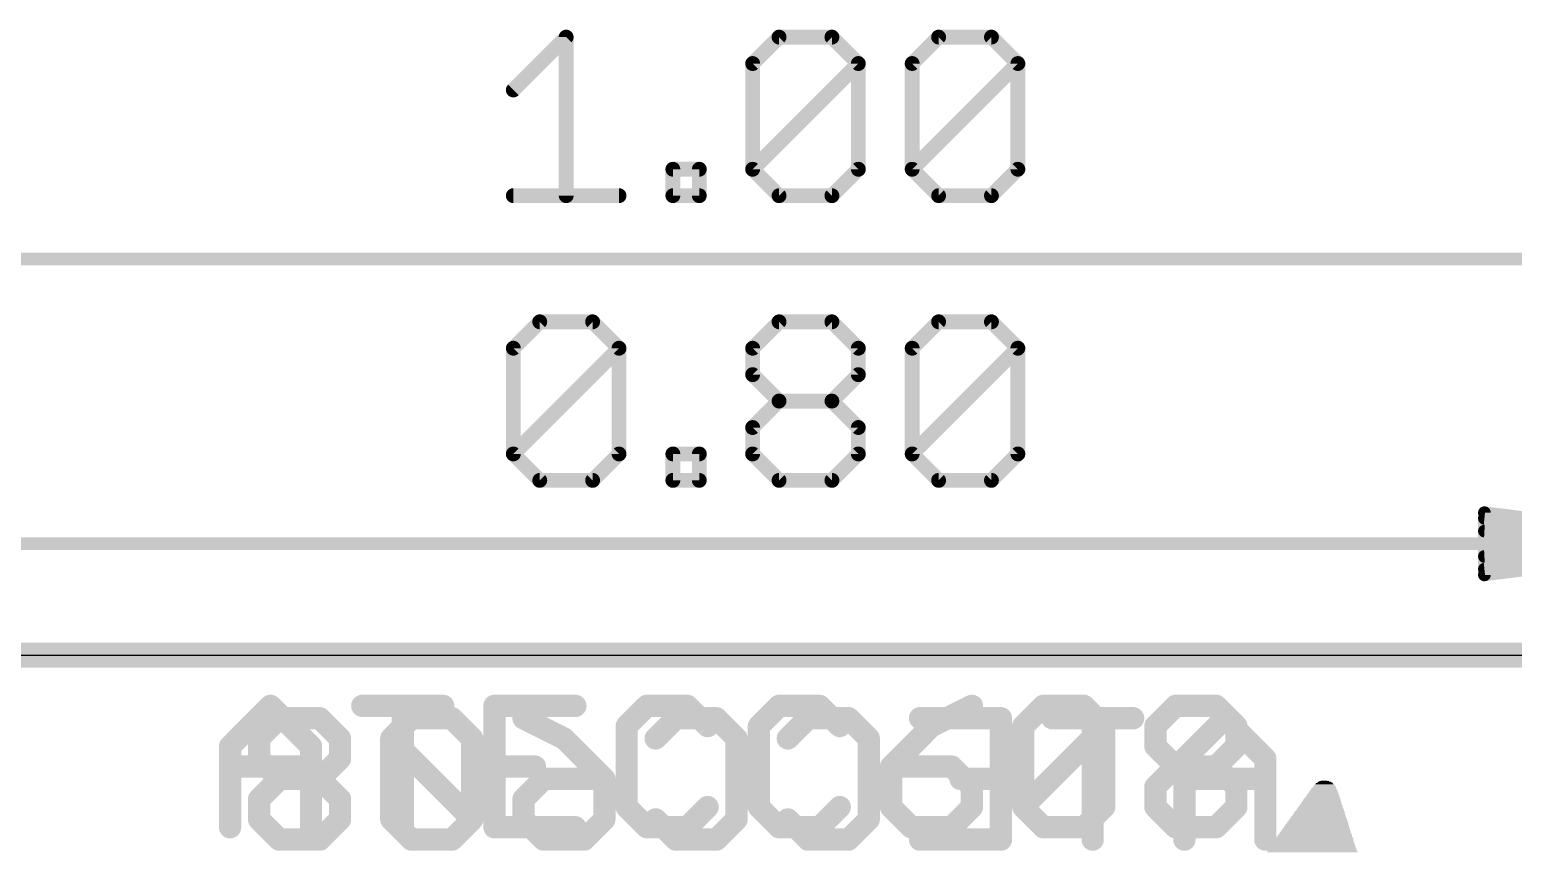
# Model space of a CAD drawing. Extents: x -13.2 to 24.1, y -14.7 to 9.9.
# Drawn here: x -0.76 to 14.46, y 1.22 to 9.66 of the extents above; entities that cross this region are included whole.
import ezdxf

# ---------------------------------------------------------------- set-up
doc = ezdxf.new("R2010")
doc.units = 0
for name, color, linetype in [('16', 5, 'CONTINUOUS'), ('20', 4, 'CONTINUOUS'), ('21', 53, 'CONTINUOUS'), ('22', 6, 'CONTINUOUS'), ('47', 253, 'CONTINUOUS')]:
    doc.layers.add(name, color=color, linetype=linetype)

# ---------------------------------------------------------------- blocks, each defined once
blk = doc.blocks.new('RECT')
blk.add_solid([(-0.5, -0.5), (0.5, -0.5), (-0.5, 0.5), (0.5, 0.5)])

msp = doc.modelspace()

# ---------------------------------------------------------------- linework, layer by layer
at = {"layer": '16', "const_width": 0.254}
msp.add_lwpolyline([(19.304, 3.2385), (-6.096, 3.2385)], dxfattribs=at)
at = {"layer": '20'}
msp.add_line((-3.556, 3.2385), (16.764, 3.2385), dxfattribs=at)
at = {"layer": '21', "const_width": 0.2286}
for points in [[(1.2923, 2.3036), (1.7075, 2.7189)], [(1.7075, 2.7189), (2.1227, 2.3036)], [(2.6488, 2.7189), (3.4792, 2.7189)], [(3.064, 1.4732), (3.064, 2.7189)], [(4.8357, 2.7189), (4.0053, 2.7189)], [(4.0053, 2.7189), (4.0053, 1.4732)], [(5.5694, 2.7189), (5.3618, 2.5113)], [(5.9846, 2.7189), (5.5694, 2.7189)], [(6.1922, 2.5113), (5.9846, 2.7189)], [(6.9259, 2.7189), (6.7183, 2.5113)], [(7.3411, 2.7189), (6.9259, 2.7189)], [(7.5487, 2.5113), (7.3411, 2.7189)], [(8.9052, 2.7189), (8.49, 2.5113)], [(9.4313, 2.5113), (9.6389, 2.7189)], [(9.6389, 2.7189), (10.0541, 2.7189)], [(10.0541, 2.7189), (10.2617, 2.5113)], [(10.7878, 2.5113), (10.9954, 2.7189)], [(10.9954, 2.7189), (11.4106, 2.7189)], [(11.4106, 2.7189), (11.6182, 2.5113)], [(5.3618, 2.5113), (5.3618, 1.6808)], [(6.7183, 2.5113), (6.7183, 1.6808)], [(8.49, 2.5113), (8.0748, 2.096)], [(9.4313, 1.6808), (9.4313, 2.5113)], [(9.4313, 1.6808), (10.2617, 2.5113)], [(10.2617, 2.5113), (10.2617, 1.6808)], [(10.7878, 2.3036), (10.7878, 2.5113)], [(11.6182, 2.5113), (11.6182, 2.3036)], [(1.2923, 1.4732), (1.2923, 2.3036)], [(2.1227, 2.3036), (2.1227, 1.4732)], [(10.9954, 2.096), (10.7878, 2.3036)], [(11.6182, 2.3036), (11.4106, 2.096)], [(1.2923, 2.096), (2.1227, 2.096)], [(4.0053, 2.096), (4.4205, 2.096)], [(8.0748, 2.096), (8.0748, 1.6808)], [(8.6976, 2.096), (8.0748, 2.096)], [(8.9052, 1.8884), (8.6976, 2.096)], [(10.7878, 1.8884), (10.9954, 2.096)], [(10.9954, 2.096), (11.4106, 2.096)], [(11.4106, 2.096), (11.6182, 1.8884)], [(8.9052, 1.6808), (8.9052, 1.8884)], [(10.7878, 1.6808), (10.7878, 1.8884)], [(11.6182, 1.8884), (11.6182, 1.6808)], [(5.3618, 1.6808), (5.5694, 1.4732)], [(5.9846, 1.4732), (6.1922, 1.6808)], [(6.7183, 1.6808), (6.9259, 1.4732)], [(7.3411, 1.4732), (7.5487, 1.6808)], [(8.0748, 1.6808), (8.2824, 1.4732)], [(8.6976, 1.4732), (8.9052, 1.6808)], [(9.6389, 1.4732), (9.4313, 1.6808)], [(10.2617, 1.6808), (10.0541, 1.4732)], [(10.9954, 1.4732), (10.7878, 1.6808)], [(11.6182, 1.6808), (11.4106, 1.4732)], [(4.0053, 1.4732), (4.8357, 1.4732)], [(5.5694, 1.4732), (5.9846, 1.4732)], [(6.9259, 1.4732), (7.3411, 1.4732)], [(8.2824, 1.4732), (8.6976, 1.4732)], [(10.0541, 1.4732), (9.6389, 1.4732)], [(11.4106, 1.4732), (10.9954, 1.4732)]]:
    msp.add_lwpolyline(points, dxfattribs=at)
at = {"layer": '21', "const_width": 0.1143}
for points in [[(1.7479, 2.7593, 1), (1.6671, 2.6785)], [(1.7479, 2.6785, 1), (1.6671, 2.7593)], [(2.6488, 2.776, 1), (2.6488, 2.6617)], [(3.1212, 2.7189, 1), (3.0069, 2.7189)], [(3.4792, 2.6617, 1), (3.4792, 2.776)], [(4.0624, 2.7189, 1), (3.9481, 2.7189)], [(4.0053, 2.776, 1), (4.0053, 2.6617)], [(4.8357, 2.6617, 1), (4.8357, 2.776)], [(5.5694, 2.776, 1), (5.5694, 2.6617)], [(5.6098, 2.6785, 1), (5.529, 2.7593)], [(6.025, 2.7593, 1), (5.9442, 2.6785)], [(5.9846, 2.6617, 1), (5.9846, 2.776)], [(6.9259, 2.776, 1), (6.9259, 2.6617)], [(6.9663, 2.6785, 1), (6.8855, 2.7593)], [(7.3815, 2.7593, 1), (7.3007, 2.6785)], [(7.3411, 2.6617, 1), (7.3411, 2.776)], [(8.9308, 2.6677, 1), (8.8797, 2.77)], [(9.6389, 2.776, 1), (9.6389, 2.6617)], [(9.6793, 2.6785, 1), (9.5985, 2.7593)], [(10.0945, 2.7593, 1), (10.0137, 2.6785)], [(10.0541, 2.6617, 1), (10.0541, 2.776)], [(10.9954, 2.776, 1), (10.9954, 2.6617)], [(11.0358, 2.6785, 1), (10.955, 2.7593)], [(11.4511, 2.7593, 1), (11.3702, 2.6785)], [(11.4106, 2.6617, 1), (11.4106, 2.776)], [(5.4189, 2.5113, 1), (5.3046, 2.5113)], [(5.3214, 2.5517, 1), (5.4022, 2.4708)], [(6.1518, 2.4708, 1), (6.2326, 2.5517)], [(6.7755, 2.5113, 1), (6.6612, 2.5113)], [(6.6779, 2.5517, 1), (6.7587, 2.4708)], [(7.5083, 2.4708, 1), (7.5892, 2.5517)], [(8.4645, 2.5624, 1), (8.5156, 2.4601)], [(8.5304, 2.4708, 1), (8.4496, 2.5517)], [(9.3909, 2.5517, 1), (9.4717, 2.4708)], [(9.4885, 2.5113, 1), (9.3742, 2.5113)], [(10.3189, 2.5113, 1), (10.2046, 2.5113)], [(10.3022, 2.4708, 1), (10.2213, 2.5517)], [(10.2213, 2.4708, 1), (10.3022, 2.5517)], [(10.7474, 2.5517, 1), (10.8282, 2.4708)], [(10.845, 2.5113, 1), (10.7307, 2.5113)], [(11.6754, 2.5113, 1), (11.5611, 2.5113)], [(11.5778, 2.4708, 1), (11.6587, 2.5517)], [(1.3494, 2.3036, 1), (1.2351, 2.3036)], [(1.2519, 2.3441, 1), (1.3327, 2.2632)], [(2.1799, 2.3036, 1), (2.0656, 2.3036)], [(2.0823, 2.2632, 1), (2.1631, 2.3441)], [(10.8282, 2.3441, 1), (10.7474, 2.2632)], [(10.7307, 2.3036, 1), (10.845, 2.3036)], [(11.5611, 2.3036, 1), (11.6754, 2.3036)], [(11.6587, 2.2632, 1), (11.5778, 2.3441)], [(1.2923, 2.1532, 1), (1.2923, 2.0389)], [(2.1227, 2.0389, 1), (2.1227, 2.1532)], [(4.0053, 2.1532, 1), (4.0053, 2.0389)], [(4.4205, 2.0389, 1), (4.4205, 2.1532)], [(8.0748, 2.1532, 1), (8.0748, 2.0389)], [(8.132, 2.096, 1), (8.0177, 2.096)], [(8.0344, 2.1364, 1), (8.1152, 2.0556)], [(8.738, 2.1364, 1), (8.6572, 2.0556)], [(8.6976, 2.0389, 1), (8.6976, 2.1532)], [(10.9954, 2.1532, 1), (10.9954, 2.0389)], [(11.0358, 2.0556, 1), (10.955, 2.1364)], [(10.955, 2.0556, 1), (11.0358, 2.1364)], [(11.4511, 2.1364, 1), (11.3702, 2.0556)], [(11.3702, 2.1364, 1), (11.4511, 2.0556)], [(11.4106, 2.0389, 1), (11.4106, 2.1532)], [(8.9624, 1.8884, 1), (8.8481, 1.8884)], [(8.8648, 1.848, 1), (8.9457, 1.9288)], [(10.7474, 1.9288, 1), (10.8282, 1.848)], [(10.845, 1.8884, 1), (10.7307, 1.8884)], [(11.6754, 1.8884, 1), (11.5611, 1.8884)], [(11.5778, 1.848, 1), (11.6587, 1.9288)], [(5.3046, 1.6808, 1), (5.4189, 1.6808)], [(5.4022, 1.7212, 1), (5.3214, 1.6404)], [(6.2326, 1.6404, 1), (6.1518, 1.7212)], [(6.7587, 1.7212, 1), (6.6779, 1.6404)], [(6.6612, 1.6808, 1), (6.7755, 1.6808)], [(7.5892, 1.6404, 1), (7.5083, 1.7212)], [(8.1152, 1.7212, 1), (8.0344, 1.6404)], [(8.0177, 1.6808, 1), (8.132, 1.6808)], [(8.8481, 1.6808, 1), (8.9624, 1.6808)], [(8.9457, 1.6404, 1), (8.8648, 1.7212)], [(9.4717, 1.7212, 1), (9.3909, 1.6404)], [(9.3909, 1.7212, 1), (9.4717, 1.6404)], [(9.3742, 1.6808, 1), (9.4885, 1.6808)], [(10.2046, 1.6808, 1), (10.3189, 1.6808)], [(10.3022, 1.6404, 1), (10.2213, 1.7212)], [(10.8282, 1.7212, 1), (10.7474, 1.6404)], [(10.7307, 1.6808, 1), (10.845, 1.6808)], [(11.5611, 1.6808, 1), (11.6754, 1.6808)], [(11.6587, 1.6404, 1), (11.5778, 1.7212)], [(1.2351, 1.4732, 1), (1.3494, 1.4732)], [(2.0656, 1.4732, 1), (2.1799, 1.4732)], [(3.0069, 1.4732, 1), (3.1212, 1.4732)], [(4.0053, 1.5304, 1), (4.0053, 1.4161)], [(3.9481, 1.4732, 1), (4.0624, 1.4732)], [(4.8357, 1.4161, 1), (4.8357, 1.5304)], [(5.5694, 1.5304, 1), (5.5694, 1.4161)], [(5.529, 1.4328, 1), (5.6098, 1.5136)], [(5.9442, 1.5136, 1), (6.025, 1.4328)], [(5.9846, 1.4161, 1), (5.9846, 1.5304)], [(6.9259, 1.5304, 1), (6.9259, 1.4161)], [(6.8855, 1.4328, 1), (6.9663, 1.5136)], [(7.3007, 1.5136, 1), (7.3815, 1.4328)], [(7.3411, 1.4161, 1), (7.3411, 1.5304)], [(8.2824, 1.5304, 1), (8.2824, 1.4161)], [(8.242, 1.4328, 1), (8.3228, 1.5136)], [(8.6572, 1.5136, 1), (8.738, 1.4328)], [(8.6976, 1.4161, 1), (8.6976, 1.5304)], [(9.6389, 1.5304, 1), (9.6389, 1.4161)], [(9.5985, 1.4328, 1), (9.6793, 1.5136)], [(10.0137, 1.5136, 1), (10.0945, 1.4328)], [(10.0541, 1.4161, 1), (10.0541, 1.5304)], [(10.9954, 1.5304, 1), (10.9954, 1.4161)], [(10.955, 1.4328, 1), (11.0358, 1.5136)], [(11.3702, 1.5136, 1), (11.4511, 1.4328)], [(11.4106, 1.4161, 1), (11.4106, 1.5304)]]:
    msp.add_lwpolyline(points, format="xyb", dxfattribs=at)
at = {"layer": '22', "const_width": 0.2286}
for points in [[(1.7974, 2.5919), (1.5897, 2.3843)], [(2.2126, 2.5919), (1.7974, 2.5919)], [(2.4202, 2.3843), (2.2126, 2.5919)], [(3.1539, 2.5919), (2.9463, 2.3843)], [(3.5691, 2.5919), (3.1539, 2.5919)], [(3.7767, 2.3843), (3.5691, 2.5919)], [(4.3028, 2.5919), (4.718, 2.3843)], [(5.6593, 2.3843), (5.8669, 2.5919)], [(5.8669, 2.5919), (6.2821, 2.5919)], [(6.2821, 2.5919), (6.4897, 2.3843)], [(7.0158, 2.3843), (7.2234, 2.5919)], [(7.2234, 2.5919), (7.6386, 2.5919)], [(7.6386, 2.5919), (7.8462, 2.3843)], [(8.3723, 2.5919), (9.2027, 2.5919)], [(9.2027, 2.5919), (9.2027, 1.3462)], [(10.5592, 2.5919), (9.7288, 2.5919)], [(10.144, 1.3462), (10.144, 2.5919)], [(11.5005, 2.5919), (11.0853, 2.1766)], [(11.9157, 2.1766), (11.5005, 2.5919)], [(1.5897, 2.3843), (1.5897, 2.1766)], [(2.4202, 2.1766), (2.4202, 2.3843)], [(2.9463, 2.3843), (2.9463, 1.5538)], [(3.7767, 1.5538), (2.9463, 2.3843)], [(3.7767, 1.5538), (3.7767, 2.3843)], [(4.718, 2.3843), (5.1332, 1.969)], [(6.4897, 2.3843), (6.4897, 1.5538)], [(7.8462, 2.3843), (7.8462, 1.5538)], [(1.5897, 2.1766), (1.7974, 1.969)], [(2.2126, 1.969), (2.4202, 2.1766)], [(11.0853, 2.1766), (11.0853, 1.3462)], [(11.9157, 1.3462), (11.9157, 2.1766)], [(1.7974, 1.969), (1.5897, 1.7614)], [(2.2126, 1.969), (1.7974, 1.969)], [(2.4202, 1.7614), (2.2126, 1.969)], [(4.3028, 1.7614), (4.5104, 1.969)], [(4.5104, 1.969), (5.1332, 1.969)], [(5.1332, 1.969), (5.1332, 1.5538)], [(9.2027, 1.969), (8.7875, 1.969)], [(11.9157, 1.969), (11.0853, 1.969)], [(1.5897, 1.7614), (1.5897, 1.5538)], [(2.4202, 1.5538), (2.4202, 1.7614)], [(4.3028, 1.5538), (4.3028, 1.7614)], [(1.5897, 1.5538), (1.7974, 1.3462)], [(2.2126, 1.3462), (2.4202, 1.5538)], [(2.9463, 1.5538), (3.1539, 1.3462)], [(3.5691, 1.3462), (3.7767, 1.5538)], [(4.5104, 1.3462), (4.3028, 1.5538)], [(5.1332, 1.5538), (4.9256, 1.3462)], [(5.8669, 1.3462), (5.6593, 1.5538)], [(6.4897, 1.5538), (6.2821, 1.3462)], [(7.2234, 1.3462), (7.0158, 1.5538)], [(7.8462, 1.5538), (7.6386, 1.3462)], [(1.7974, 1.3462), (2.2126, 1.3462)], [(3.1539, 1.3462), (3.5691, 1.3462)], [(4.9256, 1.3462), (4.5104, 1.3462)], [(6.2821, 1.3462), (5.8669, 1.3462)], [(7.6386, 1.3462), (7.2234, 1.3462)], [(9.2027, 1.3462), (8.3723, 1.3462)]]:
    msp.add_lwpolyline(points, dxfattribs=at)
at = {"layer": '22', "const_width": 0.1143}
for points in [[(1.7974, 2.649, 1), (1.7974, 2.5347)], [(1.8378, 2.5515, 1), (1.7569, 2.6323)], [(2.253, 2.6323, 1), (2.1722, 2.5515)], [(2.2126, 2.5347, 1), (2.2126, 2.649)], [(3.1539, 2.649, 1), (3.1539, 2.5347)], [(3.1943, 2.5515, 1), (3.1135, 2.6323)], [(3.6095, 2.6323, 1), (3.5287, 2.5515)], [(3.5691, 2.5347, 1), (3.5691, 2.649)], [(4.3283, 2.643, 1), (4.2772, 2.5407)], [(5.8669, 2.649, 1), (5.8669, 2.5347)], [(5.9073, 2.5515, 1), (5.8265, 2.6323)], [(6.3225, 2.6323, 1), (6.2417, 2.5515)], [(6.2821, 2.5347, 1), (6.2821, 2.649)], [(7.2234, 2.649, 1), (7.2234, 2.5347)], [(7.2638, 2.5515, 1), (7.183, 2.6323)], [(7.679, 2.6323, 1), (7.5982, 2.5515)], [(7.6386, 2.5347, 1), (7.6386, 2.649)], [(8.3723, 2.649, 1), (8.3723, 2.5347)], [(9.2599, 2.5919, 1), (9.1456, 2.5919)], [(9.2027, 2.5347, 1), (9.2027, 2.649)], [(9.7288, 2.649, 1), (9.7288, 2.5347)], [(10.2011, 2.5919, 1), (10.0868, 2.5919)], [(10.5592, 2.5347, 1), (10.5592, 2.649)], [(11.5409, 2.6323, 1), (11.4601, 2.5515)], [(11.5409, 2.5515, 1), (11.4601, 2.6323)], [(1.6469, 2.3843, 1), (1.5326, 2.3843)], [(1.5493, 2.4247, 1), (1.6302, 2.3438)], [(2.4773, 2.3843, 1), (2.363, 2.3843)], [(2.3798, 2.3438, 1), (2.4606, 2.4247)], [(3.0034, 2.3843, 1), (2.8891, 2.3843)], [(2.9867, 2.4247, 1), (2.9058, 2.3438)], [(2.9058, 2.4247, 1), (2.9867, 2.3438)], [(3.8338, 2.3843, 1), (3.7195, 2.3843)], [(3.7363, 2.3438, 1), (3.8171, 2.4247)], [(4.7584, 2.4247, 1), (4.6776, 2.3438)], [(4.6924, 2.3331, 1), (4.7435, 2.4354)], [(5.6188, 2.4247, 1), (5.6997, 2.3438)], [(6.5469, 2.3843, 1), (6.4325, 2.3843)], [(6.4493, 2.3438, 1), (6.5301, 2.4247)], [(6.9754, 2.4247, 1), (7.0562, 2.3438)], [(7.9034, 2.3843, 1), (7.7891, 2.3843)], [(7.8058, 2.3438, 1), (7.8866, 2.4247)], [(1.6302, 2.2171, 1), (1.5493, 2.1362)], [(2.4606, 2.1362, 1), (2.3798, 2.2171)], [(11.1424, 2.1766, 1), (11.0281, 2.1766)], [(11.9729, 2.1766, 1), (11.8586, 2.1766)], [(1.5326, 2.1766, 1), (1.6469, 2.1766)], [(2.363, 2.1766, 1), (2.4773, 2.1766)], [(11.0449, 2.2171, 1), (11.1257, 2.1362)], [(11.8753, 2.1362, 1), (11.9561, 2.2171)], [(1.7974, 2.0262, 1), (1.7974, 1.9119)], [(1.8378, 1.9286, 1), (1.7569, 2.0094)], [(1.7569, 1.9286, 1), (1.8378, 2.0094)], [(2.253, 2.0094, 1), (2.1722, 1.9286)], [(2.1722, 2.0094, 1), (2.253, 1.9286)], [(2.2126, 1.9119, 1), (2.2126, 2.0262)], [(4.5104, 2.0262, 1), (4.5104, 1.9119)], [(4.5508, 1.9286, 1), (4.47, 2.0094)], [(5.1903, 1.969, 1), (5.076, 1.969)], [(5.0928, 1.9286, 1), (5.1736, 2.0094)], [(5.1332, 1.9119, 1), (5.1332, 2.0262)], [(8.7875, 2.0262, 1), (8.7875, 1.9119)], [(9.2027, 1.9119, 1), (9.2027, 2.0262)], [(11.0853, 2.0262, 1), (11.0853, 1.9119)], [(11.9157, 1.9119, 1), (11.9157, 2.0262)], [(1.6469, 1.7614, 1), (1.5326, 1.7614)], [(1.5493, 1.8018, 1), (1.6302, 1.721)], [(2.4773, 1.7614, 1), (2.363, 1.7614)], [(2.3798, 1.721, 1), (2.4606, 1.8018)], [(4.3599, 1.7614, 1), (4.2456, 1.7614)], [(4.2623, 1.8018, 1), (4.3432, 1.721)], [(1.6302, 1.5942, 1), (1.5493, 1.5134)], [(1.5326, 1.5538, 1), (1.6469, 1.5538)], [(2.363, 1.5538, 1), (2.4773, 1.5538)], [(2.4606, 1.5134, 1), (2.3798, 1.5942)], [(2.9867, 1.5942, 1), (2.9058, 1.5134)], [(2.8891, 1.5538, 1), (3.0034, 1.5538)], [(3.7195, 1.5538, 1), (3.8338, 1.5538)], [(3.8171, 1.5134, 1), (3.7363, 1.5942)], [(3.7363, 1.5134, 1), (3.8171, 1.5942)], [(4.3432, 1.5942, 1), (4.2623, 1.5134)], [(4.2456, 1.5538, 1), (4.3599, 1.5538)], [(5.076, 1.5538, 1), (5.1903, 1.5538)], [(5.1736, 1.5134, 1), (5.0928, 1.5942)], [(5.6997, 1.5942, 1), (5.6188, 1.5134)], [(6.4325, 1.5538, 1), (6.5469, 1.5538)], [(6.5301, 1.5134, 1), (6.4493, 1.5942)], [(7.0562, 1.5942, 1), (6.9754, 1.5134)], [(7.7891, 1.5538, 1), (7.9034, 1.5538)], [(7.8866, 1.5134, 1), (7.8058, 1.5942)], [(1.7974, 1.4034, 1), (1.7974, 1.2891)], [(1.7569, 1.3058, 1), (1.8378, 1.3866)], [(2.1722, 1.3866, 1), (2.253, 1.3058)], [(2.2126, 1.2891, 1), (2.2126, 1.4034)], [(3.1539, 1.4034, 1), (3.1539, 1.2891)], [(3.1135, 1.3058, 1), (3.1943, 1.3866)], [(3.5287, 1.3866, 1), (3.6095, 1.3058)], [(3.5691, 1.2891, 1), (3.5691, 1.4034)], [(4.5104, 1.4034, 1), (4.5104, 1.2891)], [(4.47, 1.3058, 1), (4.5508, 1.3866)], [(4.8852, 1.3866, 1), (4.966, 1.3058)], [(4.9256, 1.2891, 1), (4.9256, 1.4034)], [(5.8669, 1.4034, 1), (5.8669, 1.2891)], [(5.8265, 1.3058, 1), (5.9073, 1.3866)], [(6.2417, 1.3866, 1), (6.3225, 1.3058)], [(6.2821, 1.2891, 1), (6.2821, 1.4034)], [(7.2234, 1.4034, 1), (7.2234, 1.2891)], [(7.183, 1.3058, 1), (7.2638, 1.3866)], [(7.5982, 1.3866, 1), (7.679, 1.3058)], [(7.6386, 1.2891, 1), (7.6386, 1.4034)], [(8.3723, 1.4034, 1), (8.3723, 1.2891)], [(9.1456, 1.3462, 1), (9.2599, 1.3462)], [(9.2027, 1.2891, 1), (9.2027, 1.4034)], [(10.0868, 1.3462, 1), (10.2011, 1.3462)], [(11.0281, 1.3462, 1), (11.1424, 1.3462)], [(11.8586, 1.3462, 1), (11.9729, 1.3462)]]:
    msp.add_lwpolyline(points, format="xyb", dxfattribs=at)
at = {"layer": '47'}
for points, const_width in [([(4.1988, 9.0379), (4.7411, 9.5802)], 0.1524), ([(4.7411, 9.5802), (4.7411, 7.9532)], 0.1524), ([(6.6545, 9.309), (6.9257, 9.5802)], 0.1524), ([(6.9257, 9.5802), (7.468, 9.5802)], 0.1524), ([(7.468, 9.5802), (7.7392, 9.309)], 0.1524), ([(8.2917, 9.309), (8.5629, 9.5802)], 0.1524), ([(8.5629, 9.5802), (9.1052, 9.5802)], 0.1524), ([(9.1052, 9.5802), (9.3764, 9.309)], 0.1524), ([(6.6545, 8.2244), (6.6545, 9.309)], 0.1524), ([(6.6545, 8.2244), (7.7392, 9.309)], 0.1524), ([(7.7392, 9.309), (7.7392, 8.2244)], 0.1524), ([(8.2917, 8.2244), (8.2917, 9.309)], 0.1524), ([(8.2917, 8.2244), (9.3764, 9.309)], 0.1524), ([(9.3764, 9.309), (9.3764, 8.2244)], 0.1524), ([(5.836, 7.9532), (5.836, 8.2244)], 0.1524), ([(5.836, 8.2244), (6.1071, 8.2244)], 0.1524), ([(6.1071, 8.2244), (6.1071, 7.9532)], 0.1524), ([(6.9257, 7.9532), (6.6545, 8.2244)], 0.1524), ([(7.7392, 8.2244), (7.468, 7.9532)], 0.1524), ([(8.5629, 7.9532), (8.2917, 8.2244)], 0.1524), ([(9.3764, 8.2244), (9.1052, 7.9532)], 0.1524), ([(4.1988, 7.9532), (5.2835, 7.9532)], 0.1524), ([(6.1071, 7.9532), (5.836, 7.9532)], 0.1524), ([(7.468, 7.9532), (6.9257, 7.9532)], 0.1524), ([(9.1052, 7.9532), (8.5629, 7.9532)], 0.1524), ([(19.239, 7.3025), (-6.031, 7.3025)], 0.13), ([(4.1988, 6.388), (4.47, 6.6592)], 0.1524), ([(4.47, 6.6592), (5.0123, 6.6592)], 0.1524), ([(5.0123, 6.6592), (5.2835, 6.388)], 0.1524), ([(6.6545, 6.388), (6.9257, 6.6592)], 0.1524), ([(6.9257, 6.6592), (7.468, 6.6592)], 0.1524), ([(7.468, 6.6592), (7.7392, 6.388)], 0.1524), ([(8.2917, 6.388), (8.5629, 6.6592)], 0.1524), ([(8.5629, 6.6592), (9.1052, 6.6592)], 0.1524), ([(9.1052, 6.6592), (9.3764, 6.388)], 0.1524), ([(4.1988, 5.3034), (4.1988, 6.388)], 0.1524), ([(4.1988, 5.3034), (5.2835, 6.388)], 0.1524), ([(5.2835, 6.388), (5.2835, 5.3034)], 0.1524), ([(6.6545, 6.1169), (6.6545, 6.388)], 0.1524), ([(7.7392, 6.388), (7.7392, 6.1169)], 0.1524), ([(8.2917, 5.3034), (8.2917, 6.388)], 0.1524), ([(8.2917, 5.3034), (9.3764, 6.388)], 0.1524), ([(9.3764, 6.388), (9.3764, 5.3034)], 0.1524), ([(6.9257, 5.8457), (6.6545, 6.1169)], 0.1524), ([(7.7392, 6.1169), (7.468, 5.8457)], 0.1524), ([(6.6545, 5.5745), (6.9257, 5.8457)], 0.1524), ([(6.9257, 5.8457), (7.468, 5.8457)], 0.1524), ([(7.468, 5.8457), (7.7392, 5.5745)], 0.1524), ([(6.6545, 5.3034), (6.6545, 5.5745)], 0.1524), ([(7.7392, 5.5745), (7.7392, 5.3034)], 0.1524), ([(4.47, 5.0322), (4.1988, 5.3034)], 0.1524), ([(5.2835, 5.3034), (5.0123, 5.0322)], 0.1524), ([(5.836, 5.0322), (5.836, 5.3034)], 0.1524), ([(5.836, 5.3034), (6.1071, 5.3034)], 0.1524), ([(6.1071, 5.3034), (6.1071, 5.0322)], 0.1524), ([(6.9257, 5.0322), (6.6545, 5.3034)], 0.1524), ([(7.7392, 5.3034), (7.468, 5.0322)], 0.1524), ([(8.5629, 5.0322), (8.2917, 5.3034)], 0.1524), ([(9.3764, 5.3034), (9.1052, 5.0322)], 0.1524), ([(5.0123, 5.0322), (4.47, 5.0322)], 0.1524), ([(6.1071, 5.0322), (5.836, 5.0322)], 0.1524), ([(7.468, 5.0322), (6.9257, 5.0322)], 0.1524), ([(9.1052, 5.0322), (8.5629, 5.0322)], 0.1524), ([(16.699, 4.3815), (14.164, 4.7007)], 0.13), ([(14.164, 4.7007), (14.164, 4.0623)], 0.13), ([(16.699, 4.3815), (14.164, 4.6415)], 0.13), ([(16.699, 4.3815), (14.164, 4.5115)], 0.13), ([(-3.491, 4.3815), (16.699, 4.3815)], 0.13), ([(14.164, 4.0623), (16.699, 4.3815)], 0.13), ([(14.164, 4.2515), (16.699, 4.3815)], 0.13), ([(14.164, 4.1215), (16.699, 4.3815)], 0.13)]:
    msp.add_lwpolyline(points, dxfattribs=dict(at, const_width=const_width))
for points, const_width in [([(4.7792, 9.5802, 1), (4.703, 9.5802)], 0.0762), ([(4.7681, 9.5532, 1), (4.7142, 9.6071)], 0.0762), ([(6.9257, 9.6183, 1), (6.9257, 9.5421)], 0.0762), ([(6.9526, 9.5532, 1), (6.8988, 9.6071)], 0.0762), ([(7.495, 9.6071, 1), (7.4411, 9.5532)], 0.0762), ([(7.468, 9.5421, 1), (7.468, 9.6183)], 0.0762), ([(8.5629, 9.6183, 1), (8.5629, 9.5421)], 0.0762), ([(8.5898, 9.5532, 1), (8.5359, 9.6071)], 0.0762), ([(9.1321, 9.6071, 1), (9.0783, 9.5532)], 0.0762), ([(9.1052, 9.5421, 1), (9.1052, 9.6183)], 0.0762), ([(6.6926, 9.309, 1), (6.6164, 9.309)], 0.0762), ([(6.6276, 9.336, 1), (6.6815, 9.2821)], 0.0762), ([(7.7773, 9.309, 1), (7.7011, 9.309)], 0.0762), ([(7.7661, 9.2821, 1), (7.7123, 9.336)], 0.0762), ([(7.7123, 9.2821, 1), (7.7661, 9.336)], 0.0762), ([(8.3298, 9.309, 1), (8.2536, 9.309)], 0.0762), ([(8.2648, 9.336, 1), (8.3186, 9.2821)], 0.0762), ([(9.4145, 9.309, 1), (9.3383, 9.309)], 0.0762), ([(9.4033, 9.2821, 1), (9.3494, 9.336)], 0.0762), ([(9.3494, 9.2821, 1), (9.4033, 9.336)], 0.0762), ([(4.1719, 9.0648, 1), (4.2258, 9.0109)], 0.0762), ([(5.8741, 8.2244, 1), (5.7979, 8.2244)], 0.0762), ([(5.836, 8.2625, 1), (5.836, 8.1863)], 0.0762), ([(6.1452, 8.2244, 1), (6.069, 8.2244)], 0.0762), ([(6.1071, 8.1863, 1), (6.1071, 8.2625)], 0.0762), ([(6.6815, 8.2513, 1), (6.6276, 8.1974)], 0.0762), ([(6.6276, 8.2513, 1), (6.6815, 8.1974)], 0.0762), ([(6.6164, 8.2244, 1), (6.6926, 8.2244)], 0.0762), ([(7.7011, 8.2244, 1), (7.7773, 8.2244)], 0.0762), ([(7.7661, 8.1974, 1), (7.7123, 8.2513)], 0.0762), ([(8.3186, 8.2513, 1), (8.2648, 8.1974)], 0.0762), ([(8.2648, 8.2513, 1), (8.3186, 8.1974)], 0.0762), ([(8.2536, 8.2244, 1), (8.3298, 8.2244)], 0.0762), ([(9.3383, 8.2244, 1), (9.4145, 8.2244)], 0.0762), ([(9.4033, 8.1974, 1), (9.3494, 8.2513)], 0.0762), ([(4.1988, 7.9913, 1), (4.1988, 7.9151)], 0.0762), ([(4.703, 7.9532, 1), (4.7792, 7.9532)], 0.0762), ([(5.2835, 7.9151, 1), (5.2835, 7.9913)], 0.0762), ([(5.836, 7.9913, 1), (5.836, 7.9151)], 0.0762), ([(5.7979, 7.9532, 1), (5.8741, 7.9532)], 0.0762), ([(6.069, 7.9532, 1), (6.1452, 7.9532)], 0.0762), ([(6.1071, 7.9151, 1), (6.1071, 7.9913)], 0.0762), ([(6.9257, 7.9913, 1), (6.9257, 7.9151)], 0.0762), ([(6.8988, 7.9263, 1), (6.9526, 7.9801)], 0.0762), ([(7.4411, 7.9801, 1), (7.495, 7.9263)], 0.0762), ([(7.468, 7.9151, 1), (7.468, 7.9913)], 0.0762), ([(8.5629, 7.9913, 1), (8.5629, 7.9151)], 0.0762), ([(8.5359, 7.9263, 1), (8.5898, 7.9801)], 0.0762), ([(9.0783, 7.9801, 1), (9.1321, 7.9263)], 0.0762), ([(9.1052, 7.9151, 1), (9.1052, 7.9913)], 0.0762), ([(4.47, 6.6973, 1), (4.47, 6.6211)], 0.0762), ([(4.4969, 6.6322, 1), (4.443, 6.6861)], 0.0762), ([(5.0392, 6.6861, 1), (4.9854, 6.6322)], 0.0762), ([(5.0123, 6.6211, 1), (5.0123, 6.6973)], 0.0762), ([(6.9257, 6.6973, 1), (6.9257, 6.6211)], 0.0762), ([(6.9526, 6.6322, 1), (6.8988, 6.6861)], 0.0762), ([(7.495, 6.6861, 1), (7.4411, 6.6322)], 0.0762), ([(7.468, 6.6211, 1), (7.468, 6.6973)], 0.0762), ([(8.5629, 6.6973, 1), (8.5629, 6.6211)], 0.0762), ([(8.5898, 6.6322, 1), (8.5359, 6.6861)], 0.0762), ([(9.1321, 6.6861, 1), (9.0783, 6.6322)], 0.0762), ([(9.1052, 6.6211, 1), (9.1052, 6.6973)], 0.0762), ([(4.2369, 6.388, 1), (4.1607, 6.388)], 0.0762), ([(4.1719, 6.415, 1), (4.2258, 6.3611)], 0.0762), ([(5.3216, 6.388, 1), (5.2454, 6.388)], 0.0762), ([(5.3104, 6.3611, 1), (5.2565, 6.415)], 0.0762), ([(5.2565, 6.3611, 1), (5.3104, 6.415)], 0.0762), ([(6.6926, 6.388, 1), (6.6164, 6.388)], 0.0762), ([(6.6276, 6.415, 1), (6.6815, 6.3611)], 0.0762), ([(7.7773, 6.388, 1), (7.7011, 6.388)], 0.0762), ([(7.7123, 6.3611, 1), (7.7661, 6.415)], 0.0762), ([(8.3298, 6.388, 1), (8.2536, 6.388)], 0.0762), ([(8.2648, 6.415, 1), (8.3186, 6.3611)], 0.0762), ([(9.4145, 6.388, 1), (9.3383, 6.388)], 0.0762), ([(9.4033, 6.3611, 1), (9.3494, 6.415)], 0.0762), ([(9.3494, 6.3611, 1), (9.4033, 6.415)], 0.0762), ([(6.6815, 6.1438, 1), (6.6276, 6.0899)], 0.0762), ([(6.6164, 6.1169, 1), (6.6926, 6.1169)], 0.0762), ([(7.7011, 6.1169, 1), (7.7773, 6.1169)], 0.0762), ([(7.7661, 6.0899, 1), (7.7123, 6.1438)], 0.0762), ([(6.9257, 5.8838, 1), (6.9257, 5.8076)], 0.0762), ([(6.9526, 5.8188, 1), (6.8988, 5.8726)], 0.0762), ([(6.8988, 5.8188, 1), (6.9526, 5.8726)], 0.0762), ([(7.495, 5.8726, 1), (7.4411, 5.8188)], 0.0762), ([(7.4411, 5.8726, 1), (7.495, 5.8188)], 0.0762), ([(7.468, 5.8076, 1), (7.468, 5.8838)], 0.0762), ([(6.6926, 5.5745, 1), (6.6164, 5.5745)], 0.0762), ([(6.6276, 5.6015, 1), (6.6815, 5.5476)], 0.0762), ([(7.7773, 5.5745, 1), (7.7011, 5.5745)], 0.0762), ([(7.7123, 5.5476, 1), (7.7661, 5.6015)], 0.0762), ([(4.2258, 5.3303, 1), (4.1719, 5.2764)], 0.0762), ([(4.1719, 5.3303, 1), (4.2258, 5.2764)], 0.0762), ([(4.1607, 5.3034, 1), (4.2369, 5.3034)], 0.0762), ([(5.2454, 5.3034, 1), (5.3216, 5.3034)], 0.0762), ([(5.3104, 5.2764, 1), (5.2565, 5.3303)], 0.0762), ([(5.8741, 5.3034, 1), (5.7979, 5.3034)], 0.0762), ([(5.836, 5.3415, 1), (5.836, 5.2653)], 0.0762), ([(6.1452, 5.3034, 1), (6.069, 5.3034)], 0.0762), ([(6.1071, 5.2653, 1), (6.1071, 5.3415)], 0.0762), ([(6.6815, 5.3303, 1), (6.6276, 5.2764)], 0.0762), ([(6.6164, 5.3034, 1), (6.6926, 5.3034)], 0.0762), ([(7.7011, 5.3034, 1), (7.7773, 5.3034)], 0.0762), ([(7.7661, 5.2764, 1), (7.7123, 5.3303)], 0.0762), ([(8.3186, 5.3303, 1), (8.2648, 5.2764)], 0.0762), ([(8.2648, 5.3303, 1), (8.3186, 5.2764)], 0.0762), ([(8.2536, 5.3034, 1), (8.3298, 5.3034)], 0.0762), ([(9.3383, 5.3034, 1), (9.4145, 5.3034)], 0.0762), ([(9.4033, 5.2764, 1), (9.3494, 5.3303)], 0.0762), ([(4.47, 5.0703, 1), (4.47, 4.9941)], 0.0762), ([(4.443, 5.0053, 1), (4.4969, 5.0591)], 0.0762), ([(4.9854, 5.0591, 1), (5.0392, 5.0053)], 0.0762), ([(5.0123, 4.9941, 1), (5.0123, 5.0703)], 0.0762), ([(5.836, 5.0703, 1), (5.836, 4.9941)], 0.0762), ([(5.7979, 5.0322, 1), (5.8741, 5.0322)], 0.0762), ([(6.069, 5.0322, 1), (6.1452, 5.0322)], 0.0762), ([(6.1071, 4.9941, 1), (6.1071, 5.0703)], 0.0762), ([(6.9257, 5.0703, 1), (6.9257, 4.9941)], 0.0762), ([(6.8988, 5.0053, 1), (6.9526, 5.0591)], 0.0762), ([(7.4411, 5.0591, 1), (7.495, 5.0053)], 0.0762), ([(7.468, 4.9941, 1), (7.468, 5.0703)], 0.0762), ([(8.5629, 5.0703, 1), (8.5629, 4.9941)], 0.0762), ([(8.5359, 5.0053, 1), (8.5898, 5.0591)], 0.0762), ([(9.0783, 5.0591, 1), (9.1321, 5.0053)], 0.0762), ([(9.1052, 4.9941, 1), (9.1052, 5.0703)], 0.0762), ([(14.1681, 4.733, 1), (14.1599, 4.6685)], 0.065), ([(14.1965, 4.7007, 1), (14.1315, 4.7007)], 0.065), ([(14.1673, 4.6738, 1), (14.1607, 4.6092)], 0.065), ([(14.1657, 4.544, 1), (14.1623, 4.479)], 0.065), ([(14.1623, 4.284, 1), (14.1657, 4.219)], 0.065), ([(14.1607, 4.1538, 1), (14.1673, 4.0892)], 0.065), ([(14.1599, 4.0945, 1), (14.1681, 4.03)], 0.065), ([(14.1315, 4.0623, 1), (14.1965, 4.0623)], 0.065)]:
    msp.add_lwpolyline(points, format="xyb", dxfattribs=dict(at, const_width=const_width))

# ---------------------------------------------------------------- block references
at = {"layer": '21'}
for p, xscale, yscale in [((12.5127, 1.8288), 0.3048, 0.0064), ((12.5127, 1.8415), 0.2921, 0.0064), ((12.5127, 1.8352), 0.2921, 0.0063), ((12.5159, 1.8478), 0.2857, 0.0063), ((12.5159, 1.8542), 0.2731, 0.0064), ((12.5159, 1.8669), 0.2603, 0.0064), ((12.5191, 1.8606), 0.2667, 0.0063), ((12.519, 1.8733), 0.254, 0.0063), ((12.5191, 1.8796), 0.2413, 0.0064), ((12.5222, 1.886), 0.235, 0.0063), ((12.5222, 1.8987), 0.2222, 0.0063), ((12.5222, 1.8923), 0.2222, 0.0064), ((12.5222, 1.905), 0.2096, 0.0064), ((12.5222, 1.9114), 0.1968, 0.0063), ((12.5222, 1.9177), 0.1842, 0.0064), ((12.5222, 1.9241), 0.1714, 0.0063), ((12.5254, 1.9304), 0.1524, 0.0064), ((12.5222, 1.9368), 0.1334, 0.0063), ((12.519, 1.9431), 0.1016, 0.0064), ((12.5191, 1.9495), 0.0635, 0.0063), ((12.4809, 1.6764), 0.4572, 0.0064), ((12.4841, 1.6891), 0.4508, 0.0064), ((12.4841, 1.6828), 0.4508, 0.0063), ((12.4873, 1.6955), 0.4445, 0.0063), ((12.4873, 1.7082), 0.4318, 0.0063), ((12.4873, 1.7018), 0.4318, 0.0064), ((12.4873, 1.7145), 0.4191, 0.0064), ((12.4905, 1.7272), 0.4127, 0.0064), ((12.4905, 1.7208), 0.4127, 0.0063), ((12.4936, 1.7336), 0.4064, 0.0063), ((12.4937, 1.7399), 0.3937, 0.0064), ((12.4968, 1.7526), 0.3874, 0.0064), ((12.4968, 1.7463), 0.3874, 0.0063), ((12.4968, 1.759), 0.3746, 0.0063), ((12.5, 1.7717), 0.3683, 0.0063), ((12.5, 1.7653), 0.3683, 0.0064), ((12.5, 1.778), 0.3556, 0.0064), ((12.5031, 1.7844), 0.3493, 0.0063), ((12.5031, 1.7971), 0.3365, 0.0063), ((12.5064, 1.7907), 0.3429, 0.0064), ((12.5063, 1.8034), 0.3302, 0.0064), ((12.5095, 1.8098), 0.3238, 0.0063), ((12.5095, 1.8225), 0.3112, 0.0063), ((12.5095, 1.8161), 0.3112, 0.0064), ((12.4492, 1.524), 0.6223, 0.0064), ((12.4524, 1.5304), 0.6159, 0.0063), ((12.4555, 1.5367), 0.6096, 0.0064), ((12.4556, 1.5494), 0.5969, 0.0064), ((12.4556, 1.5431), 0.5969, 0.0063), ((12.4587, 1.5557), 0.5906, 0.0063), ((12.4587, 1.5621), 0.5778, 0.0064), ((12.4619, 1.5748), 0.5715, 0.0064), ((12.4619, 1.5685), 0.5715, 0.0063), ((12.4619, 1.5812), 0.5588, 0.0063), ((12.465, 1.5938), 0.5525, 0.0063), ((12.465, 1.5875), 0.5525, 0.0064), ((12.465, 1.6002), 0.5397, 0.0064), ((12.4682, 1.6066), 0.5334, 0.0063), ((12.4683, 1.6193), 0.5207, 0.0063), ((12.4714, 1.6129), 0.527, 0.0064), ((12.4714, 1.6256), 0.5144, 0.0064), ((12.4714, 1.6383), 0.5016, 0.0064), ((12.4746, 1.632), 0.508, 0.0063), ((12.4746, 1.6447), 0.4953, 0.0063), ((12.4778, 1.651), 0.4889, 0.0064), ((12.4778, 1.6637), 0.4763, 0.0064), ((12.4778, 1.6574), 0.4763, 0.0063), ((12.4809, 1.6701), 0.4699, 0.0063), ((12.4206, 1.3716), 0.781, 0.0064), ((12.4206, 1.378), 0.7684, 0.0063), ((12.4238, 1.3907), 0.762, 0.0063), ((12.4238, 1.3843), 0.762, 0.0064), ((12.4269, 1.397), 0.7557, 0.0064), ((12.4269, 1.4034), 0.7429, 0.0063), ((12.4301, 1.4161), 0.7366, 0.0063), ((12.4301, 1.4097), 0.7366, 0.0064), ((12.4302, 1.4224), 0.7239, 0.0064), ((12.4333, 1.4287), 0.7176, 0.0063), ((12.4333, 1.4415), 0.7048, 0.0063), ((12.4365, 1.4351), 0.7112, 0.0064), ((12.4365, 1.4478), 0.6985, 0.0064), ((12.4365, 1.4605), 0.6858, 0.0064), ((12.4397, 1.4542), 0.6921, 0.0063), ((12.4397, 1.4668), 0.6795, 0.0063), ((12.4428, 1.4732), 0.6731, 0.0064), ((12.4397, 1.4796), 0.6667, 0.0063), ((12.4428, 1.4859), 0.6604, 0.0064), ((12.446, 1.4923), 0.654, 0.0063), ((12.446, 1.505), 0.6414, 0.0063), ((12.446, 1.4986), 0.6414, 0.0064), ((12.4492, 1.5113), 0.635, 0.0064), ((12.4524, 1.5177), 0.6287, 0.0063), ((12.3952, 1.2256), 0.9208, 0.0063), ((12.3984, 1.2192), 0.9271, 0.0064), ((12.3984, 1.2383), 0.9144, 0.0063), ((12.3984, 1.2319), 0.9144, 0.0064), ((12.3984, 1.251), 0.9017, 0.0063), ((12.3984, 1.2446), 0.9017, 0.0064), ((12.4016, 1.2573), 0.8953, 0.0064), ((12.4016, 1.27), 0.8827, 0.0064), ((12.4016, 1.2637), 0.8827, 0.0063), ((12.4047, 1.2764), 0.8763, 0.0063), ((12.4047, 1.2891), 0.8636, 0.0063), ((12.4047, 1.2827), 0.8636, 0.0064), ((12.4047, 1.3017), 0.8509, 0.0063), ((12.4079, 1.2954), 0.8572, 0.0064), ((12.4079, 1.3081), 0.8446, 0.0064), ((12.4079, 1.3208), 0.8318, 0.0064), ((12.4111, 1.3145), 0.8382, 0.0063), ((12.4111, 1.3272), 0.8255, 0.0063), ((12.4143, 1.3335), 0.8191, 0.0064), ((12.4143, 1.3462), 0.8065, 0.0064), ((12.4143, 1.3398), 0.8065, 0.0063), ((12.4175, 1.3526), 0.8001, 0.0063), ((12.4206, 1.3589), 0.7938, 0.0064), ((12.4206, 1.3653), 0.781, 0.0063)]:
    msp.add_blockref('RECT', p, dxfattribs=dict(at, xscale=xscale, yscale=yscale))

doc.saveas('drawing.dxf')
